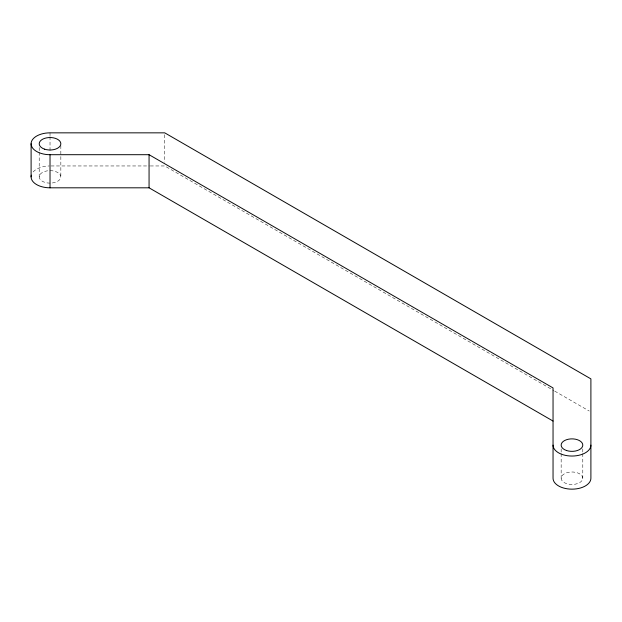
<?xml version="1.0" encoding="UTF-8"?>
<svg xmlns="http://www.w3.org/2000/svg" width="622" height="622" viewBox="0 0 622 622"><rect width="100%" height="100%" fill="white"/><g stroke="black" fill="none" stroke-linecap="round" stroke-linejoin="round"><path stroke-width="0.47" stroke-dasharray="3.11 2.33" d="M50.988 165.957L149.319 165.957M150.283 165.957L164.737 165.957L553.914 390.647M554.754 391.129L589.221 411.025M582.791 448.897L582.791 452.684M582.791 453.632L582.791 478.232A10.815 6.243 0 0 1 566.564 483.636A10.815 6.243 0 0 1 566.564 472.821A10.815 6.243 0 0 1 582.791 478.232M561.161 448.897L561.161 452.684M561.161 453.632L561.161 478.232M164.737 134.733L164.737 162.171M60.839 145.665L60.839 176.889M50.024 132.844L50.024 135.682M50.024 136.63L50.024 152.717M39.209 147.554L39.209 151.34M39.209 152.289L39.209 176.889M50.024 170.646A10.815 6.243 0 0 1 60.793 176.275A10.815 6.243 0 0 1 52.139 183.008M50.024 183.132A10.815 6.243 0 0 1 39.217 177.091A10.815 6.243 0 0 1 49.317 170.653M33.16 171.929A18.924 10.924 0 0 1 49.286 165.965"/><path stroke-width="0.93" d="M31.1 143.768A18.924 10.924 0 0 0 50.024 154.699L149.062 154.699L553.044 387.934L553.044 478.232A18.924 10.924 0 0 0 571.976 489.156A18.924 10.924 0 0 0 590.9 478.232L590.9 378.884L164.737 132.844L50.024 132.844A18.924 10.924 0 0 0 31.1 143.768L31.1 176.889M31.333 175.179A18.924 10.924 0 0 0 50.024 187.813L149.062 187.813L553.044 421.055M149.062 154.699L149.062 187.813M50.024 154.699L50.024 187.813M590.9 445.111A18.924 10.924 0 0 1 571.976 456.043A18.924 10.924 0 0 1 553.044 445.111M44.621 149.179A10.815 6.243 0 0 0 60.839 143.768A10.815 6.243 0 0 0 44.621 138.364A10.815 6.243 0 0 0 44.621 149.179M566.564 450.522A10.815 6.243 0 0 0 582.791 445.111A10.815 6.243 0 0 0 566.564 439.707A10.815 6.243 0 0 0 566.564 450.522"/></g></svg>
